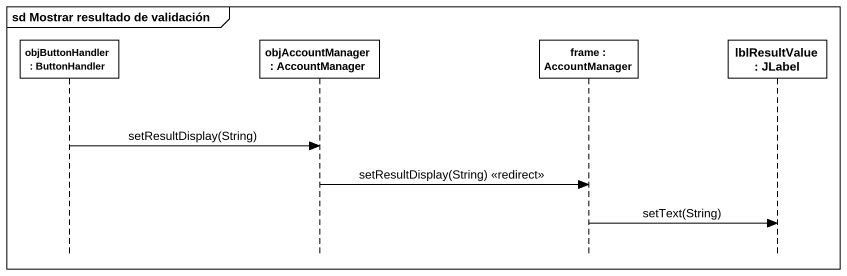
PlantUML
@startuml
mainframe sd Mostrar resultado de validación
hide footbox
participant "objButtonHandler : ButtonHandler" as objButtonHandler
participant "objAccountManager : AccountManager" as objAccountManager
participant "frame : AccountManager" as frame_
participant "lblResultValue : JLabel" as lblResultValue

objButtonHandler -> objAccountManager : setResultDisplay(String)
objAccountManager -> frame_ : setResultDisplay(String) <<redirect>>
frame_ -> lblResultValue : setText(String)
@enduml
